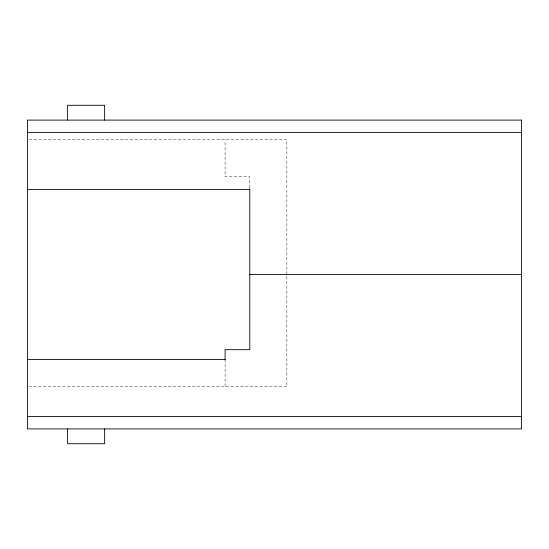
<?xml version="1.0" encoding="UTF-8"?>
<svg xmlns="http://www.w3.org/2000/svg" width="549" height="549" viewBox="0 0 549 549"><rect width="100%" height="100%" fill="white"/><g stroke="black" fill="none" stroke-linecap="round" stroke-linejoin="round"><path stroke-width="0.41" stroke-dasharray="2.75 2.06" d="M29.159 139.7L286.853 139.7L286.853 386.75L29.159 386.75M249.795 187.902L249.795 176.757L225.09 176.757L225.09 139.7M225.09 359.526L225.09 386.75"/><path stroke-width="0.82" d="M27.45 132.446L521.55 132.446M27.45 189.474L249.795 189.474M249.795 274.5L521.55 274.5M27.45 359.526L225.09 359.526M27.45 416.554L521.55 416.554M249.795 188.76L249.795 349.692L225.09 349.692L225.09 359.794M104.633 120.094L104.633 105.271L67.602 105.271L67.602 120.094M104.646 428.906L104.646 443.729L67.589 443.729L67.589 428.906M521.55 120.094L27.45 120.094L27.45 428.906L521.55 428.906L521.55 120.094"/></g></svg>
